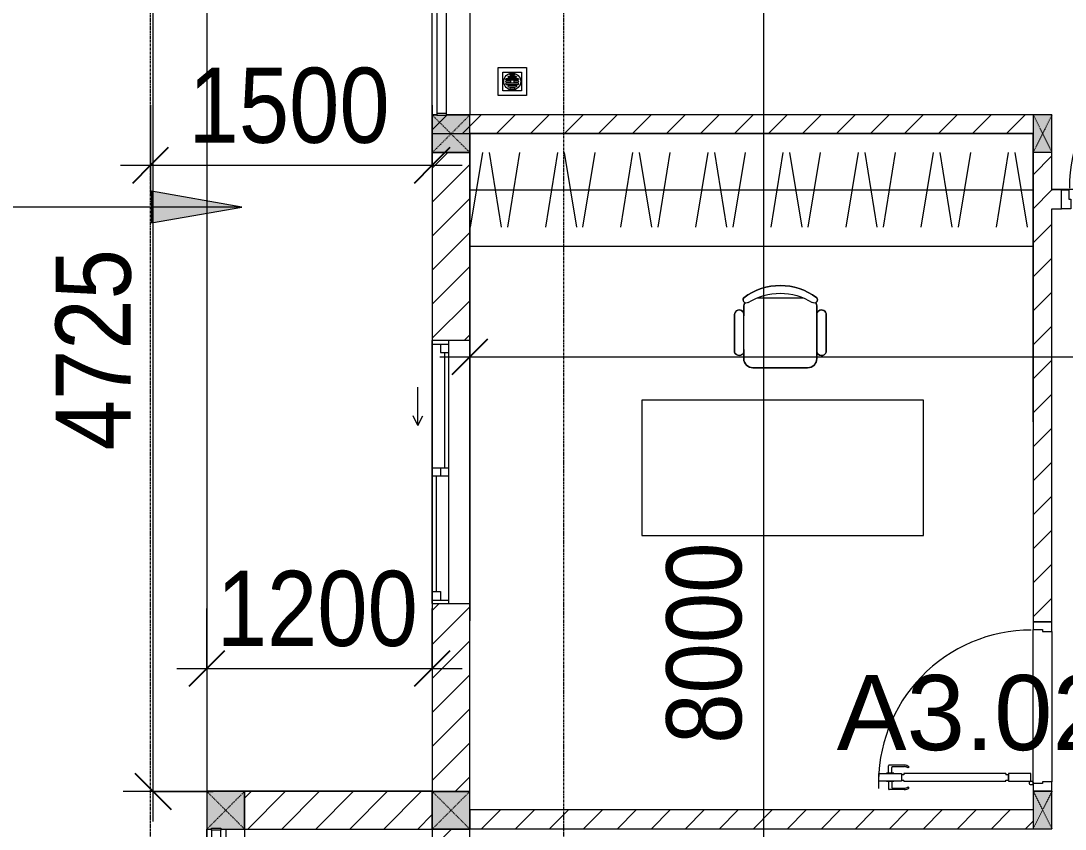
# Model space of a CAD drawing. Header units: millimetres. Extents: x 962 to 239635, y -15958 to 82755.
# Drawn here: x 167013 to 172573, y 64835 to 69136 of the extents above; entities that cross this region are included whole.
import ezdxf

# ---------------------------------------------------------------- set-up
doc = ezdxf.new("R2010")
doc.units = ezdxf.units.MM
doc.linetypes.add('Dash', pattern=[6, 3, -3])
doc.linetypes.add('Grid Line', pattern=[22.225, 12.7, -3.175, 3.175, -3.175])
for name, color, linetype, lineweight in [('0-1', 7, 'Continuous', 5), ('A-ANNO-DIMS', 211, 'Continuous', 9), ('A-ANNO-DIMS-160', 211, 'Continuous', 9), ('A-AREA-IDEN', 2, 'Continuous', 9), ('A-DETL-GENF-1', 9, 'Continuous', 9), ('A-DOOR-1', 254, 'Continuous', 9), ('A-DOOR-2', 9, 'Continuous', 9), ('A-FLOR-1', 250, 'Continuous', 9), ('A-FLOR-2', 9, 'Continuous', 9), ('A-FLOR-HRAL', 11, 'Continuous', 9), ('A-FLOR-HRAL-1', 254, 'Continuous', 9), ('A-FLOR-HRAL-2', 9, 'Continuous', 9), ('A-GLAZ', 151, 'Continuous', 9), ('A-WALL', 113, 'Continuous', 9), ('A-WALL-1', 253, 'Continuous', 18), ('A-WALL-2', 9, 'Continuous', 9), ('A-WALL-3', 113, 'Continuous', 18), ('A-WALL-PATT-1', 10, 'Continuous', 9), ('A-WALL-PATT-2', 111, 'Continuous', 9), ('G-ANNO-TEXT-3', 250, 'Continuous', 9), ('G-IMPT', 8, 'Continuous', 9), ('I-FURN', 30, 'Continuous', 9), ('I-FURN-1', 254, 'Continuous', 9), ('M-EQPM', 50, 'Continuous', 9), ('S-COLS', 52, 'Continuous', 9), ('S-COLS-1', 52, 'Continuous', 5), ('S-COLS-3', 254, 'Continuous', 9), ('S-COLS-4', 253, 'Continuous', 18), ('S-COLS-5', 52, 'Dash', 9), ('S-COLS-6', 52, 'Continuous', 18), ('S-COLS-HDLN', 52, 'Dash', 9), ('S-COLS-HDLN-1', 9, 'Dash', 9), ('S-GRID-1', 1, 'Grid Line', 9)]:
    doc.layers.add(name, color=color, linetype=linetype, lineweight=lineweight)
doc.styles.add('Arial_11', font='arial_0.ttf', dxfattribs={"height": 400})
doc.styles.add('UTM Avo', font='UTM Avo.ttf', dxfattribs={"width": 0.9, "height": 400})
doc.dimstyles.new('1_Dim_chi_tiet_2_5', dxfattribs={"dimscale": 304.8, "dimtxt": 399.720379, "dimasz": 0.629921, "dimexe": 0.524934, "dimexo": 0.0625, "dimgap": 0.052493, "dimtad": 1, "dimdec": 0, "dimrnd": 5, "dimzin": 0, "dimdsep": 46, "dimtxsty": 'UTM Avo', "dimblk1": 'OBLIQUE', "dimblk2": 'OBLIQUE', "dimsah": 1, "dimcen": 0.09, "dimdle": 0.524934, "dimazin": 0, "dimtfac": 1, "dimtdec": 4, "dimtix": 1, "dimtmove": 0, "dimatfit": 3, "dimfxl": 1.049869, "dimfxlon": 1, "dimtvp": 1, "dimtolj": 1, "dimtzin": 0, "dimarcsym": 2})
doc.dimstyles.new('1_Dim_chi_tiet_2_5_1', dxfattribs={"dimscale": 304.8, "dimtxt": 399.720379, "dimasz": 0.629921, "dimexe": 0.524934, "dimexo": 0.0625, "dimgap": 0.052493, "dimtad": 1, "dimdec": 0, "dimrnd": 5, "dimzin": 0, "dimdsep": 46, "dimtxsty": 'UTM Avo', "dimblk1": 'OBLIQUE', "dimblk2": 'OBLIQUE', "dimsah": 1, "dimcen": 0.09, "dimdle": 0.524934, "dimazin": 0, "dimtfac": 1, "dimtdec": 4, "dimtix": 1, "dimtmove": 0, "dimatfit": 3, "dimfxl": 1.049869, "dimfxlon": 1, "dimtvp": 1, "dimtolj": 1, "dimtzin": 0, "dimarcsym": 2})
pattern_1 = [(45, (0, 0), (-90.50967, 90.50967), [])]
pattern_2 = [(45, (61750.9, 0), (-90.50967, 90.50967), [])]

# ---------------------------------------------------------------- blocks, each defined once
blk = doc.blocks.new('NCV_TKTC_KET CAU_rvt-1-TKCS_MB TẦNG 2')
at = {"layer": 'A-FLOR-1'}
for p, q in [((106252.6, 69761.9), (106252.6, 65035.3)), ((107452.4, 68636.5), (107452.4, 65035.3)), ((111752.1, 68238.1), (110752.6, 68238.1)), ((106252.6, 64835.3), (106252.6, 61711.9)), ((107452.4, 64835.3), (107452.4, 61711.9))]:
    blk.add_line(p, q, dxfattribs=at)
blk = doc.blocks.new('DOOR_CW_01 CANH MO-PANEL KINH - DIW_01-900x2200-CỬA GỖ VÂN LAMINATE-553393-TKCS_MB TẦNG 2')
at = {"layer": 'A-DETL-GENF-1'}
for p, q in [((-397, 872), (-357, 872)), ((-397, 752), (-397, 872)), ((-357, 872), (-357, 752)), ((-442, 737), (-442, 816.5)), ((-399, 820.5), (-438, 820.5)), ((-434, 799.5), (-434, 737)), ((-399, 803.5), (-430, 803.5)), ((-399, 831.8), (-397, 831.8)), ((-399, 792.2), (-399, 831.8)), ((-397, 792.2), (-399, 792.2)), ((-397, 792.2), (-397, 831.8)), ((-357, 792.2), (-357, 831.8)), ((-355, 831.8), (-357, 831.8)), ((-357, 792.2), (-355, 792.2)), ((-355, 792.2), (-355, 831.8)), ((-355, 820.5), (-316, 820.5)), ((-355, 803.5), (-324, 803.5)), ((-320, 799.5), (-320, 737)), ((-312, 737), (-312, 816.5)), ((-357, 752), (-397, 752)), ((-397, 738), (-391, 738)), ((-397, 738), (-397, 196)), ((-363, 752), (-391, 752)), ((-391, 752), (-391, 738)), ((-363, 738), (-363, 752)), ((-357, 738), (-363, 738)), ((-357, 196), (-357, 738)), ((-433.9, 711.2), (-427.3, 715.8)), ((-320.1, 711.2), (-326.7, 715.8)), ((-397, 196), (-391, 196)), ((-357, 182), (-397, 182)), ((-397, 182), (-397, 62)), ((-391, 196), (-391, 182)), ((-391, 182), (-363, 182)), ((-357, 196), (-363, 196)), ((-363, 182), (-363, 196)), ((-357, 62), (-357, 182)), ((-397, 62), (-357, 62))]:
    blk.add_line(p, q, dxfattribs=at)
blk.add_circle((-407, 60), 10, dxfattribs=at)
for centre, radius, start, end in [((-407, 60), 814, 360, 92), ((-438, 816.5), 4, 90, 180), ((-430, 799.5), 4, 90, 180), ((-324, 799.5), 4, 360, 90), ((-316, 816.5), 4, 0, 90), ((-397, 737), 45, 180, 215), ((-397, 737), 37, 180, 215), ((-357, 737), 37, 325, 0), ((-357, 737), 45, 325, 0)]:
    blk.add_arc(centre, radius, start, end, dxfattribs=at)
at = {"layer": 'A-DOOR-2'}
for p, q in [((-410, 50), (-450, 50)), ((-450, 50), (-450, -50)), ((-410, 0), (-410, 50)), ((-400, 0), (-410, 0)), ((-407, 50), (-382, 50)), ((-400, -50), (-400, 0)), ((410, 0), (400, 0)), ((400, 0), (400, -50)), ((450, 50), (410, 50)), ((410, 50), (410, 0)), ((450, -50), (450, 50)), ((-450, -50), (-400, -50)), ((400, -50), (450, -50))]:
    blk.add_line(p, q, dxfattribs=at)
blk = doc.blocks.new('TU DO LV A - TU DO LV A-885793-TKCS_MB TẦNG 2')
at = {"layer": 'I-FURN'}
for p, q in [((4.3, 101), (68.9, 499)), ((169, 101), (104.4, 499)), ((202.5, 101), (267.1, 499)), ((404.3, 101), (468.9, 499)), ((569, 101), (504.4, 499)), ((602.5, 101), (667.1, 499)), ((804.3, 101), (868.9, 499)), ((969, 101), (904.4, 499)), ((1002.5, 101), (1067.1, 499)), ((1204.3, 101), (1268.9, 499)), ((1369, 101), (1304.4, 499)), ((1402.5, 101), (1467.1, 499)), ((1604.3, 101), (1668.9, 499)), ((1769, 101), (1704.4, 499)), ((1802.5, 101), (1867.1, 499)), ((2004.3, 101), (2068.9, 499)), ((2169, 101), (2104.4, 499)), ((2202.5, 101), (2267.1, 499)), ((2404.3, 101), (2468.9, 499)), ((2569, 101), (2504.4, 499)), ((2602.5, 101), (2667.1, 499)), ((2804.3, 101), (2868.9, 499)), ((2969, 101), (2904.4, 499)), ((0, 300), (3000, 300)), ((0, 0), (3000, 0))]:
    blk.add_line(p, q, dxfattribs=at)
at = {"layer": 'I-FURN-1'}
blk.add_line((0, 0), (3000, 0), dxfattribs=at)
blk = doc.blocks.new('BAN LV A - BAN LV A_dwg_ban hoc2-348006-TKCS_MB TẦNG 2')
at = {"layer": 'I-FURN'}
for p, q in [((145.8, 437.4), (-145.8, 437.4)), ((-243, 354.4), (-243, 162)), ((-194.4, 388.8), (-194.4, 113.4)), ((194.4, 113.4), (194.4, 388.8)), ((194.4, 351.4), (194.4, 150.8)), ((243.7, 162), (243.7, 354.4)), ((-120.5, 64.8), (120.5, 64.8))]:
    blk.add_line(p, q, dxfattribs=at)
at = {"layer": 'I-FURN', "flags": 128}
blk.add_lwpolyline([(-737.8, 610.5), (-737.8, 1330.5), (-154.9, 1330.5), (762.2, 1330.5), (762.2, 610.5)], close=True, dxfattribs=at)
at = {"layer": 'I-FURN'}
for centre, radius, start, end in [((-145.8, 388.8), 48.6, 90, 180), ((145.8, 388.8), 48.6, 360, 90), ((-218.7, 347.3), 25.3, 343.7398, 163.7398), ((219.4, 347.3), 25.3, 16.2602, 170.7054), ((-218.7, 154.9), 25.3, 163.7398, 16.2602), ((-145.8, 113.4), 48.6, 180, 207.5844), ((145.8, 113.4), 48.6, 332.4156, 0), ((219.4, 154.9), 25.3, 189.2946, 16.2602), ((-180.2, 75.4), 17.8, 57.9726, 216.6901), ((0, 324), 324, 233.1301, 306.8699), ((0, 359.3), 318.2, 237.5758, 302.4242), ((180.2, 75.4), 17.8, 323.3099, 122.0274)]:
    blk.add_arc(centre, radius, start, end, dxfattribs=at)
blk = doc.blocks.new('BAN LV A - BAN LV A_dwg-348005-TKCS_MB TẦNG 2')
at = {"extrusion": (0, 0, -1), "zscale": -1, "rotation": 180}
blk.add_blockref('BAN LV A - BAN LV A_dwg_ban hoc2-348006-TKCS_MB TẦNG 2', (-729, 1383.7), dxfattribs=at)
blk = doc.blocks.new('BAN LV A - BAN LV A-348231-TKCS_MB TẦNG 2')
at = {"layer": 'I-FURN-1'}
for p, q in [((534.6, 1270.3), (534.6, 1235.9)), ((923.4, 1232.9), (923.4, 1270.3)), ((486, 1221.7), (486, 1029.3)), ((972.7, 1029.3), (972.7, 1221.7)), ((534.6, 1029.3), (534.6, 994.9)), ((923.4, 994.9), (923.4, 1032.3)), ((583.2, 946.3), (874.8, 946.3)), ((1491.2, 773.2), (-8.8, 773.2)), ((-8.8, 773.2), (-8.8, 53.2)), ((1491.2, 53.2), (1491.2, 773.2)), ((-8.8, 53.2), (1491.2, 53.2))]:
    blk.add_line(p, q, dxfattribs=at)
for centre, radius, start, end in [((729, 1059.7), 324, 53.1301, 126.8699), ((548.9, 1308.3), 17.8, 143.3099, 240.596), ((583.2, 1270.3), 48.6, 152.4156, 180), ((909.2, 1308.3), 17.8, 299.404, 36.6901), ((874.8, 1270.3), 48.6, 360, 27.5844), ((510.3, 1228.8), 25.3, 16.2602, 196.2602), ((948.4, 1228.8), 25.3, 343.7398, 170.7054), ((510.3, 1036.4), 25.3, 196.2602, 343.7398), ((948.4, 1036.4), 25.3, 189.2946, 343.7398), ((583.2, 994.9), 48.6, 180, 270), ((874.8, 994.9), 48.6, 270, 360)]:
    blk.add_arc(centre, radius, start, end, dxfattribs=at)
blk.add_blockref('BAN LV A - BAN LV A_dwg-348005-TKCS_MB TẦNG 2', (0, 0))
blk = doc.blocks.new('Railing - 50 x 10mm-901205-TKCS_MB TẦNG 2')
at = {"layer": 'A-FLOR-HRAL-2'}
for p, q in [((25, 5), (-25, 5)), ((-25, 5), (-25, -5)), ((25, -5), (25, 5)), ((-25, -5), (25, -5))]:
    blk.add_line(p, q, dxfattribs=at)
blk = doc.blocks.new('Railing - Railing-883597-TKCS_MB TẦNG 2')
at = {"layer": 'A-FLOR-HRAL-2'}
for p, q in [((84569, 60498.3), (84569, 59383.3)), ((84619, 59383.3), (84619, 60498.3))]:
    blk.add_line(p, q, dxfattribs=at)
for p in [(84594, 60503.3), (84594, 59378.3)]:
    blk.add_blockref('Railing - 50 x 10mm-901205-TKCS_MB TẦNG 2', p)
blk = doc.blocks.new('G1_SOF - BO TRU - 100x200-745959-TKCS_MB TẦNG 2')
at = {"layer": 'S-COLS'}
blk.add_hatch(color=256, dxfattribs=at).paths.add_polyline_path([(-50, 100), (-50, -100), (50, -100), (50, 100)])
at = {"layer": 'S-COLS-4'}
for p, q in [((50, 100), (-50, 100)), ((-50, 100), (-50, -100)), ((50, -100), (50, 100)), ((-50, -100), (50, -100))]:
    blk.add_line(p, q, dxfattribs=at)
at = {"layer": 'S-COLS-HDLN-1'}
for p, q in [((50, 100), (-50, -100)), ((-50, 100), (50, -100))]:
    blk.add_line(p, q, dxfattribs=at)
blk = doc.blocks.new('DOOR_CW_01 CANH MO-PANEL KINH - DIG_01-900x2200-CỬA NHÔM KÍNH-901215-TKCS_MB TẦNG 2')
at = {"layer": 'A-DETL-GENF-1'}
for p, q in [((-397, -182), (-397, -62)), ((-397, -62), (-357, -62)), ((-357, -62), (-357, -182)), ((-357, -182), (-397, -182)), ((-397, -196), (-391, -196)), ((-397, -738), (-397, -196)), ((-391, -196), (-391, -182)), ((-391, -182), (-363, -182)), ((-363, -182), (-363, -196)), ((-357, -196), (-363, -196)), ((-357, -196), (-357, -738)), ((-433.9, -711.2), (-427.3, -715.8)), ((-320.1, -711.2), (-326.7, -715.8)), ((-442, -737), (-442, -816.5)), ((-434, -799.5), (-434, -737)), ((-397, -738), (-391, -738)), ((-357, -752), (-397, -752)), ((-397, -752), (-397, -872)), ((-391, -752), (-391, -738)), ((-363, -752), (-391, -752)), ((-357, -738), (-363, -738)), ((-363, -738), (-363, -752)), ((-357, -872), (-357, -752)), ((-320, -799.5), (-320, -737)), ((-312, -737), (-312, -816.5)), ((-399, -820.5), (-438, -820.5)), ((-399, -803.5), (-430, -803.5)), ((-399, -792.2), (-399, -831.8)), ((-397, -792.2), (-399, -792.2)), ((-399, -831.8), (-397, -831.8)), ((-397, -792.2), (-397, -831.8)), ((-357, -792.2), (-357, -831.8)), ((-357, -792.2), (-355, -792.2)), ((-355, -831.8), (-357, -831.8)), ((-355, -792.2), (-355, -831.8)), ((-355, -803.5), (-324, -803.5)), ((-355, -820.5), (-316, -820.5)), ((-397, -872), (-357, -872))]:
    blk.add_line(p, q, dxfattribs=at)
blk.add_circle((-407, -60), 10, dxfattribs=at)
for centre, radius, start, end in [((-407, -60), 814, 268, 0), ((-397, -737), 45, 145, 180), ((-397, -737), 37, 145, 180), ((-357, -737), 37, 0, 35), ((-357, -737), 45, 360, 35), ((-438, -816.5), 4, 180, 270), ((-430, -799.5), 4, 180, 270), ((-324, -799.5), 4, 270, 0), ((-316, -816.5), 4, 270, 0)]:
    blk.add_arc(centre, radius, start, end, dxfattribs=at)
at = {"layer": 'A-DOOR-2'}
for p, q in [((-450, -50), (-450, 50)), ((-450, 50), (-400, 50)), ((-400, 50), (-400, 0)), ((400, 0), (400, 50)), ((400, 50), (450, 50)), ((450, 50), (450, -50)), ((-410, -50), (-450, -50)), ((-410, 0), (-410, -50)), ((-400, 0), (-410, 0)), ((-407, -50), (-382, -50)), ((410, 0), (400, 0)), ((410, -50), (410, 0)), ((450, -50), (410, -50))]:
    blk.add_line(p, q, dxfattribs=at)
blk = doc.blocks.new('NCV_TKTC_TANG 2_rvt-1-TKCS_MB TẦNG 2')
at = {"layer": 'A-WALL-PATT-1'}
h = blk.add_hatch(dxfattribs=at)
h.set_pattern_fill('FP_1', color=256, style=0, pattern_type=2)
h.set_pattern_definition(pattern_1)
h.paths.add_polyline_path([(110652.6, 68536.9), (110652.6, 68636.9), (107527.5, 68636.9), (107527.5, 68634), (107477.5, 68634), (107477.5, 68636.9), (107452.6, 68636.9), (107452.6, 68536.9), (109312.9, 68536.9)])
h = blk.add_hatch(dxfattribs=at)
h.set_pattern_fill('FP_1', color=256, style=0, pattern_type=2)
h.set_pattern_definition(pattern_1)
h.paths.add_polyline_path([(110752.6, 64936.9), (110752.5, 65037.4), (110752.5, 65036.9), (110752.5, 64936.9)])
h.paths.add_polyline_path([(110652.6, 65937.4), (110752.6, 65937.4), (110752.6, 68436.9), (110652.6, 68436.9), (110652.6, 65944.1)])
h = blk.add_hatch(dxfattribs=at)
h.set_pattern_fill('FP_1', color=256, style=0, pattern_type=2)
h.set_pattern_definition(pattern_1)
h.paths.add_polyline_path([(111752.6, 68136.9), (111752.6, 68236.9), (111702.6, 68236.9), (111702.6, 68136.9)])
h.paths.add_polyline_path([(110802.6, 68136.9), (110802.6, 68236.9), (110752.6, 68236.9), (110752.6, 68136.9)])
h = blk.add_hatch(dxfattribs=at)
h.set_pattern_fill('FP_1', color=256, style=0, pattern_type=2)
h.set_pattern_definition(pattern_1)
h.paths.add_polyline_path([(110752.5, 64836.9), (110752.6, 64836.9), (110752.5, 64837)])
h.paths.add_polyline_path([(110652.5, 64836.9), (110652.5, 64936.9), (107652.6, 64936.9), (107652.6, 64836.9), (109312.9, 64836.9)])
at = {"layer": 'A-FLOR-2'}
for p, q in [((110652.6, 68536.9), (107652.6, 68536.9)), ((107652.6, 68536.9), (107652.6, 67936.9)), ((110652.6, 68436.9), (110652.6, 68536.9)), ((110652.6, 67936.9), (110652.6, 68436.9)), ((107652.6, 67936.9), (107652.6, 67435.3)), ((110652.6, 67002.3), (110652.6, 67936.9)), ((107652.6, 67435.3), (107652.6, 66035.3)), ((107652.6, 66035.3), (107652.6, 65944.1)), ((110652.6, 65077.4), (110652.6, 65897.4)), ((110752.6, 65887.4), (110752.6, 65087.4)), ((106452.6, 64835.3), (106452.6, 61711.9))]:
    blk.add_line(p, q, dxfattribs=at)
at = {"layer": 'A-WALL-1'}
for p, q in [((107477.5, 68636.9), (107452.6, 68636.9)), ((107452.6, 68636.9), (107452.6, 68536.9)), ((110652.6, 68636.9), (107527.5, 68636.9)), ((107452.6, 68536.9), (110652.6, 68536.9)), ((110652.6, 68436.9), (110652.6, 65937.4)), ((110752.6, 68236.9), (110752.6, 68436.9)), ((110802.6, 68236.9), (110752.6, 68236.9)), ((110802.6, 68136.9), (110802.6, 68236.9)), ((110752.6, 65937.4), (110752.6, 68136.9)), ((110752.6, 68136.9), (110802.6, 68136.9)), ((110652.6, 65937.4), (110752.6, 65937.4)), ((110752.6, 65037.4), (110652.6, 65037.4)), ((110752.6, 64936.9), (110752.6, 65037.4)), ((110652.5, 64936.9), (107652.6, 64936.9)), ((107652.6, 64936.9), (107652.6, 64836.9)), ((110752.6, 64836.9), (110752.6, 64936.9)), ((107652.6, 64836.9), (110652.5, 64836.9))]:
    blk.add_line(p, q, dxfattribs=at)
at = {"layer": 'A-WALL-2'}
for p, q in [((107452.6, 68636.9), (107452.6, 69761.9)), ((107652.6, 69761.9), (107652.6, 68636.9)), ((110652.6, 65077.4), (110652.6, 65897.4)), ((110752.6, 65887.4), (110752.6, 65087.4))]:
    blk.add_line(p, q, dxfattribs=at)
at = {"layer": 'A-DOOR-1'}
for name, p, rotation in [('DOOR_CW_01 CANH MO-PANEL KINH - DIG_01-900x2200-CỬA NHÔM KÍNH-901215-TKCS_MB TẦNG 2', (111252.6, 68186.9), 180), ('DOOR_CW_01 CANH MO-PANEL KINH - DIW_01-900x2200-CỬA GỖ VÂN LAMINATE-553393-TKCS_MB TẦNG 2', (110702.6, 65487.4), 89.99999999999882)]:
    blk.add_blockref(name, p, dxfattribs=dict(at, rotation=rotation))
at = {"layer": 'A-FLOR-HRAL-1'}
blk.add_blockref('Railing - Railing-883597-TKCS_MB TẦNG 2', (22908.5, 9260.7), dxfattribs=at)
at = {"layer": 'I-FURN-1'}
for name, p in [('TU DO LV A - TU DO LV A-885793-TKCS_MB TẦNG 2', (107652.6, 67936.9)), ('BAN LV A - BAN LV A-348231-TKCS_MB TẦNG 2', (108576.8, 66344.2))]:
    blk.add_blockref(name, p, dxfattribs=at)
at = {"layer": 'S-COLS-3'}
for p in [(110702.6, 68536.9), (110702.5, 64936.9)]:
    blk.add_blockref('G1_SOF - BO TRU - 100x200-745959-TKCS_MB TẦNG 2', p, dxfattribs=at)
blk = doc.blocks.new('1_FAMILY RVT - W01-WxH 1400x1400xmm-389822-TKCS_MB TẦNG 2')
at = {"layer": 'A-GLAZ'}
for p, q in [((248.4, 172.39), (299.2, 197.79)), ((248.4, 172.39), (299.2, 146.99)), ((248.4, 172.39), (451.6, 172.39)), ((-700, 96.19), (-700, -103.81)), ((700, 96.19), (-700, 96.19)), ((-700, 96.19), (-636.5, 96.19)), ((-680.95, 96.19), (-680.95, 7.29)), ((-636.5, 96.19), (-22.225, 96.19)), ((-636.5, 96.19), (-636.5, 51.74)), ((-636.5, 73.965), (-22.225, 73.965)), ((-22.225, 7.29), (-22.225, 96.19)), ((-22.225, 96.19), (22.225, 96.19)), ((22.225, 96.19), (680.95, 96.19)), ((22.225, 96.19), (22.225, 7.29)), ((680.95, 96.19), (700, 96.19)), ((680.95, 96.19), (680.95, 7.29)), ((700, -103.81), (700, 96.19)), ((-700, 7.29), (-680.95, 7.29)), ((-636.5, 51.74), (-680.95, 51.74)), ((-680.95, 7.29), (-22.225, 7.29)), ((22.225, 51.74), (-22.225, 51.74)), ((-22.225, 7.29), (22.225, 7.29)), ((22.225, 29.515), (636.5, 29.515)), ((22.225, 7.29), (636.5, 7.29)), ((636.5, 51.74), (636.5, 7.29)), ((680.95, 51.74), (636.5, 51.74)), ((636.5, 7.29), (700, 7.29)), ((-700, -103.81), (700, -103.81))]:
    blk.add_line(p, q, dxfattribs=at)
blk = doc.blocks.new('Railing - 50 x 10mm-1251311-TKCS_MB TẦNG 2')
at = {"layer": 'A-FLOR-HRAL'}
for p, q in [((25, 5), (-25, 5)), ((-25, 5), (-25, -5)), ((25, -5), (25, 5)), ((-25, -5), (25, -5))]:
    blk.add_line(p, q, dxfattribs=at)
blk = doc.blocks.new('Railing - Railing-1262642-TKCS_MB TẦNG 2')
at = {"layer": 'A-FLOR-HRAL'}
for p, q in [((106276.6, 64830.3), (106276.6, 61716.9)), ((106326.6, 61716.9), (106326.6, 64830.3))]:
    blk.add_line(p, q, dxfattribs=at)
at = {"extrusion": (0, 0, -1), "zscale": -1}
for p in [(-106301.6, 64835.3), (-106301.6, 61711.9)]:
    blk.add_blockref('Railing - 50 x 10mm-1251311-TKCS_MB TẦNG 2', p, dxfattribs=at)
blk = doc.blocks.new('TKTC_XREF_251221_MB TANG 2-7 - TKTC_XREF_260130_MB TANG 2-5_dwg_THU NUOC - THU NUOC-444531-TKCS_MB TẦNG 1-4746810-TKCS_MB TẦNG 2')
at = {"layer": 'G-IMPT'}
for p, q in [((-23.3, 10.8), (40.9, 10.8)), ((40.9, 4.8), (-23.3, 4.8)), ((-11, 23.3), (28.5, 23.3)), ((28.5, 17.3), (-11, 17.3)), ((-1.1, 35.6), (18.5, 35.6)), ((18.5, 29.6), (-1.1, 29.6)), ((-23.3, -13.6), (40.9, -13.6)), ((40.9, -19.6), (-23.3, -19.6)), ((-11, -26.1), (28.5, -26.1)), ((28.5, -32.1), (-11, -32.1)), ((-1.1, -38.5), (18.5, -38.5)), ((18.5, -44.5), (-1.1, -44.5))]:
    blk.add_line(p, q, dxfattribs=at)
at = {"layer": 'G-IMPT', "flags": 128}
for points in [[(83.7, -79.4), (83.7, 70.6), (-66.3, 70.6), (-66.3, -79.4)], [(58.7, -54.4), (58.7, 45.6), (-41.3, 45.6), (-41.3, -54.4)]]:
    blk.add_lwpolyline(points, close=True, dxfattribs=at)
for points in [[(-23.3, -1.2), (0.7, -1.2), (0.7, -7.2), (-23.3, -7.2)], [(40.9, -7.2), (16.7, -7.2), (16.7, -1.2), (40.9, -1.2)]]:
    blk.add_lwpolyline(points, dxfattribs=at)
at = {"layer": 'G-IMPT'}
for centre, radius, start, end in [((8.7, -4.4), 45, 360, 180), ((8.7, -4.4), 45, 360, 180), ((-23.3, 7.8), 3, 90, 270), ((-11, 20.3), 3, 90, 270), ((-1.1, 32.6), 3, 90, 270), ((18.5, 32.6), 3, 270, 90), ((28.5, 20.3), 3, 270, 90), ((40.9, 7.8), 3, 270, 90), ((8.7, -4.4), 45, 180, 360), ((8.7, -4.4), 45, 180, 360), ((-23.3, -4.2), 3, 90, 270), ((-23.3, -16.6), 3, 90, 270), ((-11, -29.1), 3, 90, 270), ((-1.1, -41.5), 3, 90, 270), ((18.5, -41.5), 3, 270, 90), ((28.5, -29.1), 3, 270, 90), ((40.9, -4.2), 3, 270, 90), ((40.9, -16.6), 3, 270, 90)]:
    blk.add_arc(centre, radius, start, end, dxfattribs=at)
blk = doc.blocks.new('TKTC_XREF_251221_MB TANG 2-7 - TKTC_XREF_251221_MB TANG 2-7-2039446-TKCS_MB TẦNG 2')
at = {"layer": 'M-EQPM'}
blk.add_line((73800, 47800), (72600.1, 47800), dxfattribs=at)
at = {"extrusion": (0, 0, -1), "zscale": -1}
blk.add_blockref('TKTC_XREF_251221_MB TANG 2-7 - TKTC_XREF_260130_MB TANG 2-5_dwg_THU NUOC - THU NUOC-444531-TKCS_MB TẦNG 1-4746810-TKCS_MB TẦNG 2', (-74234.6, 51580.9), dxfattribs=at)
blk = doc.blocks.new('G1_SOF - BO TRU - 200x200-3052401-TKCS_MB TẦNG 2')
at = {"layer": 'S-COLS-HDLN'}
for p, q in [((-100, -100), (100, 100)), ((100, -100), (-100, 100))]:
    blk.add_line(p, q, dxfattribs=at)
blk = doc.blocks.new('DIMBLOCK34-TKCS_MB TẦNG 2')
at = {"layer": 'A-ANNO-DIMS-160'}
for p, q in [((167703.5, 68687.7), (167703.5, 68207.7)), ((167703.5, 68367.7), (167703.5, 68687.7)), ((169203.5, 68687.7), (169203.5, 68207.7)), ((169203.5, 68367.7), (169203.5, 68687.7)), ((167543.5, 68367.7), (169363.5, 68367.7))]:
    blk.add_line(p, q, dxfattribs=at)
at = {"layer": 'A-ANNO-DIMS-160', "lineweight": 25}
for p, q in [((167703.5, 68367.7), (167799.5, 68463.7)), ((169203.5, 68367.7), (169299.5, 68463.7)), ((167703.5, 68367.7), (167607.5, 68271.7)), ((169203.5, 68367.7), (169107.5, 68271.7))]:
    blk.add_line(p, q, dxfattribs=at)
at = {"layer": 'A-ANNO-DIMS-160', "color": 0, "insert": (167905.7, 68887.4), "char_height": 400, "width": 1314.636, "attachment_point": 1, "line_spacing_factor": 1.110334, "style": 'UTM Avo'}
blk.add_mtext('1500', dxfattribs=at)
blk = doc.blocks.new('_Oblique')
at = {"color": 0, "linetype": 'ByBlock', "lineweight": -2}
blk.add_line((-0.5, -0.5), (0.5, 0.5), dxfattribs=at)
blk = doc.blocks.new('DIMBLOCK309-TKCS_MB TẦNG 2')
at = {"layer": 'A-ANNO-DIMS-160'}
for p, q in [((170969.3, 61676.9), (170969.3, 69996.9)), ((171289.3, 69836.9), (170809.3, 69836.9)), ((170969.3, 69836.9), (171289.3, 69836.9)), ((170649.3, 61836.9), (171129.3, 61836.9)), ((170969.3, 61836.9), (170649.3, 61836.9))]:
    blk.add_line(p, q, dxfattribs=at)
at = {"layer": 'A-ANNO-DIMS-160', "lineweight": 25}
for p, q in [((170969.3, 69836.9), (170873.3, 69932.9)), ((170969.3, 69836.9), (171065.3, 69740.9)), ((170969.3, 61836.9), (170873.3, 61932.9)), ((170969.3, 61836.9), (171065.3, 61740.9))]:
    blk.add_line(p, q, dxfattribs=at)
at = {"layer": 'A-ANNO-DIMS-160', "color": 0, "insert": (170449.6, 65289.2), "char_height": 400, "width": 1314.636, "attachment_point": 1, "rotation": 90, "line_spacing_factor": 1.110334, "style": 'UTM Avo'}
blk.add_mtext('8000', dxfattribs=at)
blk = doc.blocks.new('DIMBLOCK339-TKCS_MB TẦNG 2')
at = {"layer": 'A-ANNO-DIMS-160'}
for p, q in [((168003.5, 66009.9), (168003.5, 65529.9)), ((168003.5, 65689.9), (168003.5, 66009.9)), ((169203.5, 66009.9), (169203.5, 65529.9)), ((169203.5, 65689.9), (169203.5, 66009.9)), ((167843.5, 65689.9), (169363.5, 65689.9))]:
    blk.add_line(p, q, dxfattribs=at)
at = {"layer": 'A-ANNO-DIMS-160', "lineweight": 25}
for p, q in [((168003.5, 65689.9), (168099.5, 65785.9)), ((169203.5, 65689.9), (169299.5, 65785.9)), ((168003.5, 65689.9), (167907.5, 65593.9)), ((169203.5, 65689.9), (169107.5, 65593.9))]:
    blk.add_line(p, q, dxfattribs=at)
at = {"layer": 'A-ANNO-DIMS-160', "color": 0, "insert": (168055.7, 66209.6), "char_height": 400, "width": 1314.636, "attachment_point": 1, "line_spacing_factor": 1.110334, "style": 'UTM Avo'}
blk.add_mtext('1200', dxfattribs=at)
blk = doc.blocks.new('DIMBLOCK340-TKCS_MB TẦNG 2')
at = {"layer": 'A-ANNO-DIMS-160'}
for p, q in [((167717.1, 64875.3), (167717.1, 69921.9)), ((168037.1, 69761.9), (167557.1, 69761.9)), ((167717.1, 69761.9), (168037.1, 69761.9)), ((168037.1, 65035.3), (167557.1, 65035.3)), ((167717.1, 65035.3), (168037.1, 65035.3))]:
    blk.add_line(p, q, dxfattribs=at)
at = {"layer": 'A-ANNO-DIMS-160', "lineweight": 25}
for p, q in [((167717.1, 69761.9), (167621.1, 69857.9)), ((167717.1, 69761.9), (167813.1, 69665.9)), ((167717.1, 65035.3), (167621.1, 65131.3)), ((167717.1, 65035.3), (167813.1, 64939.3))]:
    blk.add_line(p, q, dxfattribs=at)
at = {"layer": 'A-ANNO-DIMS-160', "color": 0, "insert": (167197.5, 66850.9), "char_height": 400, "width": 1314.636, "attachment_point": 1, "rotation": 90, "line_spacing_factor": 1.110334, "style": 'UTM Avo'}
blk.add_mtext('4725', dxfattribs=at)
blk = doc.blocks.new('DIMBLOCK353-TKCS_MB TẦNG 2')
at = {"layer": 'A-ANNO-DIMS-160'}
for p, q in [((169403.5, 67668.8), (169403.5, 67188.8)), ((169403.5, 67348.8), (169403.5, 67668.8)), ((178003.5, 67668.8), (178003.5, 67188.8)), ((178003.5, 67348.8), (178003.5, 67668.8)), ((169243.5, 67348.8), (178163.5, 67348.8))]:
    blk.add_line(p, q, dxfattribs=at)
at = {"layer": 'A-ANNO-DIMS-160', "lineweight": 25}
for p, q in [((169403.5, 67348.8), (169499.5, 67444.8)), ((178003.5, 67348.8), (178099.5, 67444.8)), ((169403.5, 67348.8), (169307.5, 67252.8)), ((178003.5, 67348.8), (177907.5, 67252.8))]:
    blk.add_line(p, q, dxfattribs=at)
at = {"layer": 'A-ANNO-DIMS-160', "color": 0, "insert": (173155.7, 67868.4), "char_height": 400, "width": 1314.636, "attachment_point": 1, "line_spacing_factor": 1.110334, "style": 'UTM Avo'}
blk.add_mtext('8600', dxfattribs=at)

msp = doc.modelspace()

# ---------------------------------------------------------------- hatches: boundary and pattern name
at = {"layer": 'A-WALL-PATT-2'}
h = msp.add_hatch(dxfattribs=at)
h.set_pattern_fill('FP_1', color=256, style=0, pattern_type=2)
h.set_pattern_definition(pattern_2)
h.paths.add_polyline_path([(169203.5, 65035.3), (169403.5, 65035.3), (169403.5, 66035.3), (169203.5, 66035.3), (169203.5, 65944.1)])
h.paths.add_polyline_path([(169403.5, 67435.3), (169403.5, 68435.3), (169203.5, 68435.3), (169203.5, 67435.3)])
h = msp.add_hatch(dxfattribs=at)
h.set_pattern_fill('FP_1', color=256, style=0, pattern_type=2)
h.set_pattern_definition(pattern_2)
h.paths.add_polyline_path([(169203.5, 64835.3), (169203.5, 65035.3), (168203.5, 65035.3), (168203.5, 64835.3), (168645.7, 64835.3)])
h = msp.add_hatch(dxfattribs=at)
h.set_pattern_fill('FP_1', color=256, style=0, pattern_type=2)
h.set_pattern_definition(pattern_2)
h.paths.add_polyline_path([(169203.5, 61911.9), (169403.5, 61911.9), (169403.5, 62160.3), (169203.5, 62160.3)])
h.paths.add_polyline_path([(169403.5, 64660.3), (169403.5, 64835.3), (169203.5, 64835.3), (169203.5, 64660.3)])
at = {"layer": 'G-ANNO-TEXT-3'}
msp.add_hatch(color=256, dxfattribs=at).paths.add_polyline_path([(168189.1, 68145.7), (167709.1, 68230.4), (167709.1, 68061.1)])
at = {"layer": 'S-COLS-1'}
for points in [[(169278.4, 68435.3), (169403.5, 68435.3), (169403.5, 68635.3), (169203.5, 68635.3), (169203.5, 68435.3), (169228.4, 68435.3)], [(168027.5, 64835.3), (168027.5, 64840.3), (168077.5, 64840.3), (168077.5, 64835.3), (168203.5, 64835.3), (168203.5, 65035.3), (168003.5, 65035.3), (168003.5, 64835.3)], [(169403.5, 64835.3), (169403.5, 65035.3), (169203.5, 65035.3), (169203.5, 64835.3)]]:
    msp.add_hatch(color=256, dxfattribs=at).paths.add_polyline_path(points)

# ---------------------------------------------------------------- linework, layer by layer
at = {"layer": 'A-WALL'}
for p, q in [((169403.5, 68435.3), (169203.5, 68435.3)), ((168203.5, 65035.3), (168203.5, 64835.3)), ((169203.5, 64835.3), (169203.5, 65035.3)), ((169203.5, 65035.3), (169403.5, 65035.3)), ((168003.5, 61711.9), (168003.5, 64835.3)), ((168103.5, 64835.3), (168103.5, 61711.9)), ((169403.5, 64835.3), (169203.5, 64835.3))]:
    msp.add_line(p, q, dxfattribs=at)
at = {"layer": 'A-WALL-3'}
for p, q in [((169203.5, 68435.3), (169203.5, 67435.3)), ((169403.5, 67435.3), (169403.5, 68435.3)), ((169203.5, 66035.3), (169203.5, 65035.3)), ((169403.5, 65035.3), (169403.5, 66035.3)), ((169203.5, 65035.3), (168203.5, 65035.3)), ((168203.5, 64835.3), (169203.5, 64835.3)), ((169203.5, 64835.3), (169203.5, 64660.3)), ((169403.5, 64660.3), (169403.5, 64835.3))]:
    msp.add_line(p, q, dxfattribs=at)
at = {"layer": 'G-ANNO-TEXT-3'}
for p, q in [((168189.1, 68145.7), (167709.1, 68230.4)), ((167709.1, 68230.4), (167709.1, 68061.1)), ((168189.1, 68145.7), (166652.2, 68145.7)), ((167709.1, 68061.1), (168189.1, 68145.7))]:
    msp.add_line(p, q, dxfattribs=at)
at = {"layer": 'S-COLS'}
for p, q in [((169203.5, 68435.3), (169403.5, 68435.3)), ((168203.5, 64835.3), (168203.5, 65035.3)), ((169403.5, 65035.3), (169203.5, 65035.3)), ((169203.5, 65035.3), (169203.5, 64835.3)), ((169203.5, 64835.3), (169403.5, 64835.3))]:
    msp.add_line(p, q, dxfattribs=at)
at = {"layer": 'S-COLS-6'}
for p, q in [((169228.4, 68635.3), (169203.5, 68635.3)), ((169203.5, 68635.3), (169203.5, 68435.3)), ((169403.5, 68635.3), (169278.4, 68635.3)), ((169403.5, 68435.3), (169403.5, 68635.3)), ((168203.5, 65035.3), (168003.5, 65035.3)), ((168003.5, 65035.3), (168003.5, 64835.3)), ((169403.5, 64835.3), (169403.5, 65035.3)), ((168003.5, 64835.3), (168027.5, 64835.3)), ((168077.5, 64835.3), (168203.5, 64835.3))]:
    msp.add_line(p, q, dxfattribs=at)
at = {"layer": 'S-GRID-1'}
for p, q in [((167703.5, 19351.6), (167703.5, 76542.3)), ((169903.5, 19351.6), (169903.5, 76542.3))]:
    msp.add_line(p, q, dxfattribs=at)

# ---------------------------------------------------------------- block references
at = {"layer": '0-1'}
for name in ['NCV_TKTC_KET CAU_rvt-1-TKCS_MB TẦNG 2', 'NCV_TKTC_TANG 2_rvt-1-TKCS_MB TẦNG 2']:
    msp.add_blockref(name, (61750.9, 0), dxfattribs=at)
at = {"layer": 'A-FLOR-HRAL'}
msp.add_blockref('Railing - Railing-1262642-TKCS_MB TẦNG 2', (61750.9, 0), dxfattribs=at)
at = {"layer": 'A-GLAZ', "rotation": 90}
msp.add_blockref('1_FAMILY RVT - W01-WxH 1400x1400xmm-389822-TKCS_MB TẦNG 2', (169299.7, 66735.3), dxfattribs=at)
at = {"layer": 'M-EQPM'}
msp.add_blockref('TKTC_XREF_251221_MB TANG 2-7 - TKTC_XREF_251221_MB TANG 2-7-2039446-TKCS_MB TẦNG 2', (95403.5, 17236.9), dxfattribs=at)
at = {"layer": 'S-COLS-5', "rotation": 180}
for p in [(169303.5, 68535.3), (168103.5, 64935.3), (169303.5, 64935.3)]:
    msp.add_blockref('G1_SOF - BO TRU - 200x200-3052401-TKCS_MB TẦNG 2', p, dxfattribs=at)

# ---------------------------------------------------------------- texts
at = {"layer": 'A-AREA-IDEN', "insert": (172475.1, 65249.6), "char_height": 400, "width": 2233.6, "attachment_point": 8, "line_spacing_factor": 0.936439, "style": 'Arial_11'}
msp.add_mtext('\\pt8,16,24,32,40,48,56,64,72,80,88,96,104,112,120,128,136,144,152,160,168,176,184,192,200,208,216,224,232,240,248,256;A3.02.02', dxfattribs=at)

# ---------------------------------------------------------------- dimensions: what is measured, and where the dimension line sits
at = {"layer": 'A-ANNO-DIMS'}
for base, p1, p2, override, picture, middle in [((170969.3, 69836.9), (170649.3, 61836.9), (171289.3, 69836.9), {"dimpost": '<>', "dimfxl": 8025.559171}, 'DIMBLOCK309-TKCS_MB TẦNG 2', (170746.3, 65836.9)), ((167717.1, 69761.9), (168037.1, 65035.3), (168037.1, 69761.9), {"dimpost": '<>', "dimfxl": 4726.625653}, 'DIMBLOCK340-TKCS_MB TẦNG 2', (167494.2, 67398.6))]:
    dim = msp.add_linear_dim(base=base, p1=p1, p2=p2, angle=90, dimstyle='1_Dim_chi_tiet_2_5_1', override=override, dxfattribs=at)
    dim.commit()
    dim.dimension.update_dxf_attribs({"geometry": picture, "text_midpoint": middle})
for base, p1, p2, dimstyle, override, picture, middle in [((169203.5, 68367.7), (167703.5, 68687.7), (169203.5, 68687.7), '1_Dim_chi_tiet_2_5', {"dimpost": '<>', "dimfxl": 1500}, 'DIMBLOCK34-TKCS_MB TẦNG 2', (168453.5, 68590.7)), ((178003.5, 67348.8), (169403.5, 67668.8), (178003.5, 67668.8), '1_Dim_chi_tiet_2_5_1', {"dimpost": '<>', "dimfxl": 8600}, 'DIMBLOCK353-TKCS_MB TẦNG 2', (173703.5, 67571.8)), ((169203.5, 65689.9), (168003.5, 66009.9), (169203.5, 66009.9), '1_Dim_chi_tiet_2_5_1', {"dimpost": '<>', "dimfxl": 1200}, 'DIMBLOCK339-TKCS_MB TẦNG 2', (168603.5, 65912.9))]:
    dim = msp.add_linear_dim(base=base, p1=p1, p2=p2, dimstyle=dimstyle, override=override, dxfattribs=at)
    dim.commit()
    dim.dimension.update_dxf_attribs({"geometry": picture, "text_midpoint": middle})

doc.saveas('drawing.dxf')
